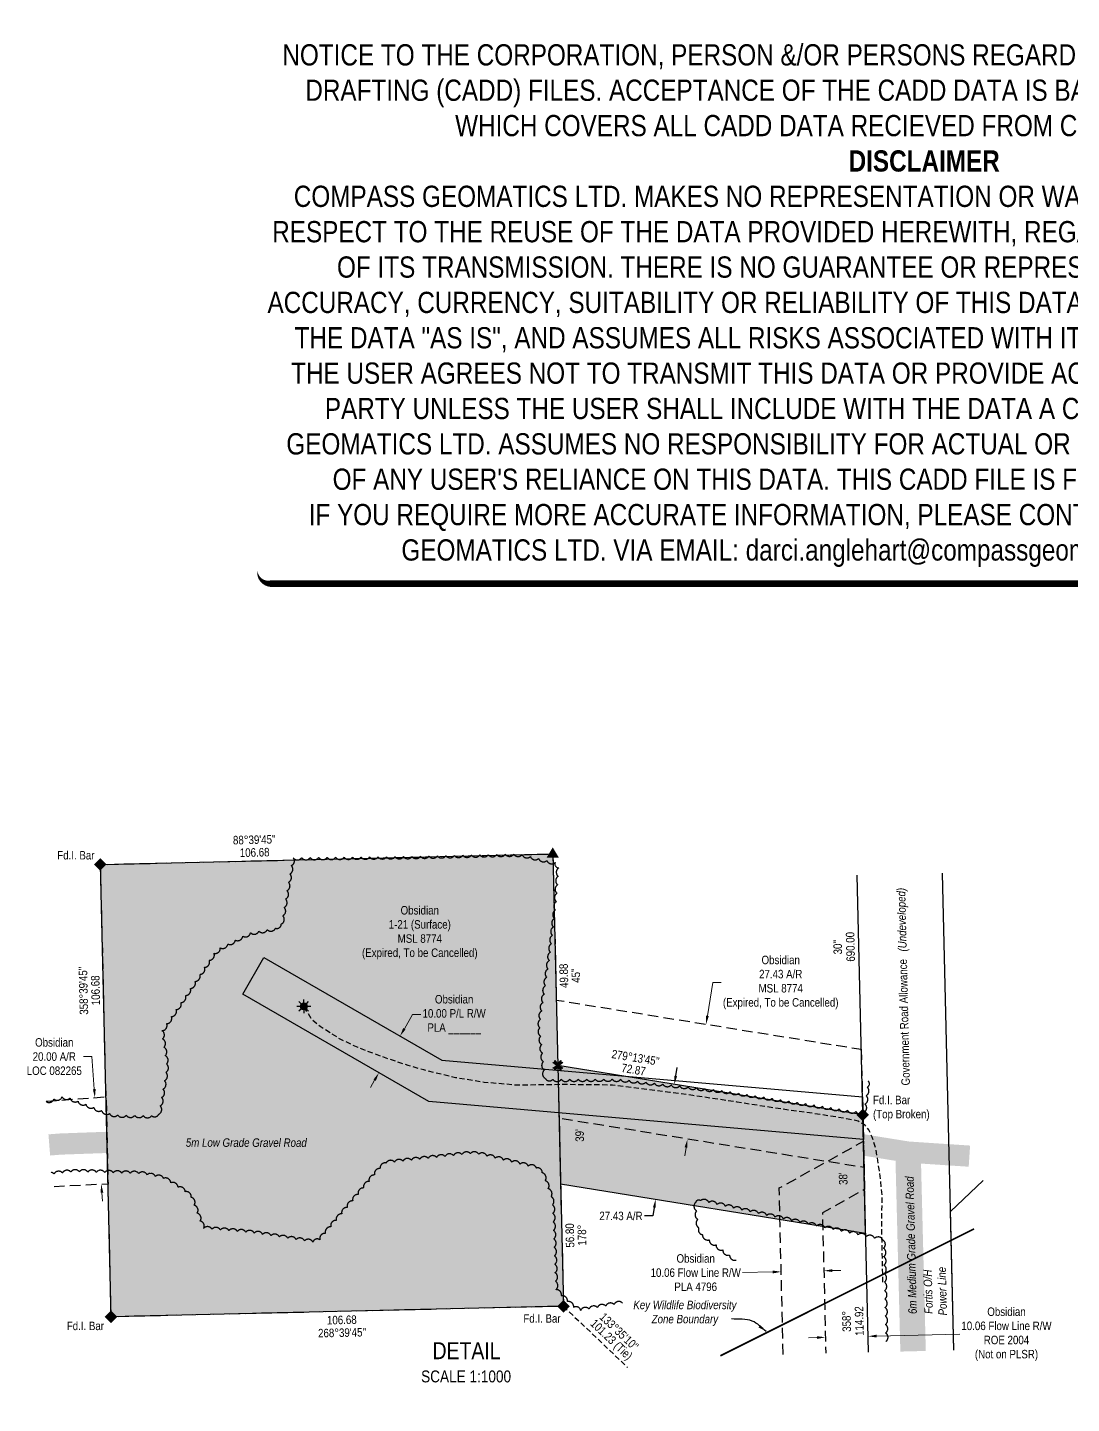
# Model space of a CAD drawing. Extents: x 615179 to 617529, y 5890130 to 5891879.
# Drawn here: x 615179 to 616409, y 5890258 to 5891879 of the extents above; entities that cross this region are included whole.
import ezdxf
from ezdxf.enums import TextEntityAlignment as Align

# ---------------------------------------------------------------- set-up
doc = ezdxf.new("R2010")
doc.units = 0
doc.header["$LTSCALE"] = 5
doc.header["$PDMODE"] = 34
doc.header["$PDSIZE"] = 0.03
for name, pattern in [('0', [1, 1, 0]), ('DASHDOT2', [12.7, 6.35, -3.175, 0, -3.175]), ('foc-ACCESSROAD', [3.75, 2.5, -1.25]), ('foc-FLOWLINE', [3.75, 2.5, -1.25]), ('foc-TIELINE', [1.875, 1.25, -0.625]), ('UG_PIPE', [1.875, 1.25, -0.625])]:
    doc.linetypes.add(name, pattern=pattern)
doc.layers.get('Defpoints').update_dxf_attribs({"color": 9})
for name, color, linetype in [('AS-PIPE-UG', 44, 'UG_PIPE'), ('AS-POWER', 104, 'foc-POWER'), ('AS-POWER-T', 104, 'Continuous'), ('AS-ROADS', 254, 'Continuous'), ('AS-WILDLIFE', 131, 'DASHDOT2'), ('C-AR', 13, 'foc-ACCESSROAD'), ('C-FLOWLINE', 13, 'foc-FLOWLINE'), ('C-RW', 13, 'Continuous'), ('C-WS', 13, 'foc-ACCESSROAD'), ('C-WS-S', 8, 'Continuous'), ('CG-NOTES', 7, 'Continuous'), ('L-BD', 7, 'Continuous'), ('L-MON', 1, 'Continuous'), ('L-ROAD-T', 7, 'Continuous'), ('L-SEC', 7, 'Continuous'), ('L-TIE', 7, 'foc-TIELINE'), ('P-PROPOSED', 10, 'Continuous'), ('P-PROPOSED-H', 21, 'Continuous'), ('P-TXT', 4, 'Continuous'), ('T-BUSH', 110, '0')]:
    doc.layers.add(name, color=color, linetype=linetype)
for name, color, linetype, lineweight in [('C-AR-T', 13, 'Continuous', 9), ('C-FLOWLINE-T', 13, 'Continuous', 9), ('C-RW-T', 13, 'Continuous', 9), ('C-WS-T', 13, 'Continuous', 9), ('T-TEXT', 48, 'Continuous', 18)]:
    doc.layers.add(name, color=color, linetype=linetype, lineweight=lineweight)
doc.layers.add('DISCLAIMER', color=7, linetype='Continuous', plot=False)
doc.styles.add('240', font='ARIALN.TTF', dxfattribs={"height": 30})
doc.styles.add('80', font='ARIALN.TTF', dxfattribs={"height": 10})
doc.styles.add('80CG', font='ARIALN.TTF', dxfattribs={"height": 10})
doc.styles.add('80L', font='ARIALN.TTF', dxfattribs={"height": 10})
doc.styles.add('80LS', font='ARIALNI.TTF', dxfattribs={"height": 10})
doc.styles.add('foc-LtypeFont', font='ARIALN.TTF', dxfattribs={"height": 7.35})
doc.linetypes.add('foc-POWER', pattern='A,6,-1,["P",foc-LtypeFont,S=0.2,R=0,X=-0.625,Y=-0.75],-1.24,4', length=12.24)
doc.dimstyles.new('Compass 5 000', dxfattribs={"dimscale": 5, "dimtxt": 9, "dimasz": 2, "dimexe": 0.2, "dimexo": 0.0625, "dimgap": 0.5, "dimtad": 0, "dimtih": 1, "dimtoh": 1, "dimzin": 0, "dimdsep": 46, "dimtxsty": '80CG', "dimcen": 0.1, "dimse1": 1, "dimse2": 1, "dimclrd": 256, "dimclrt": 256, "dimaunit": 1, "dimadec": 4, "dimazin": 0, "dimtfac": 0.06, "dimtofl": 0, "dimtmove": 0, "dimatfit": 1, "dimfxl": 0.2, "dimtolj": 1, "dimtzin": 0, "dimlwd": -1, "dimarcsym": 0})

# ---------------------------------------------------------------- blocks, each defined once
blk = doc.blocks.new('GAS')
h = blk.add_hatch(color=255)
h.dxf.hatch_style = 1
edge = h.paths.add_edge_path()
edge.add_arc((0, 0), 0.9, 0, 360)
for p, q in [((-0.81, 0), (-1.62, 0)), ((-0.57, 0.57), (-1.14, 1.14)), ((0, 0.81), (0, 1.62)), ((0.57, 0.57), (1.14, 1.14)), ((1.62, 0), (0.81, 0)), ((-0.57, -0.57), (-1.14, -1.14)), ((0, -0.81), (0, -1.62)), ((1.14, -1.14), (0.57, -0.57))]:
    blk.add_line(p, q)
blk.add_circle((0, 0), 0.8)
blk = doc.blocks.new('*D54')
at = {"layer": 'C-WS-T', "transparency": 16777216}
for p, q in [((615980.3, 5890714.6), (615986.6, 5890754)), ((615986.6, 5890754), (615996.6, 5890754)), ((615955.1, 5890559.6), (615953.5, 5890549.7))]:
    blk.add_line(p, q, dxfattribs=at)
for points in [[(615978.6, 5890714.9), (615981.9, 5890714.4), (615978.7, 5890704.8)], [(615953.4, 5890559.8), (615956.7, 5890559.3), (615956.7, 5890569.4)]]:
    blk.add_solid(points, dxfattribs=at)
at = {"layer": 'Defpoints', "color": 0, "transparency": 16777216}
for p in [(615996.9, 5890701.8), (615956.7, 5890569.4), (615974.9, 5890566.5)]:
    blk.add_point(p, dxfattribs=at)
at = {"layer": 'C-WS-T', "transparency": 16777216, "insert": (616066.6, 5890754), "char_height": 10, "attachment_point": 5, "style": '80CG'}
blk.add_mtext('\\A1;Obsidian\\P27.43 A/R\\PMSL 8774\\P(Expired, To be Cancelled)', dxfattribs=at)
blk = doc.blocks.new('*D55')
at = {"layer": 'C-FLOWLINE-T', "transparency": 16777216}
for p, q in [((616057.2, 5890412.8), (616021.4, 5890412)), ((616127.4, 5890414.5), (616137.4, 5890414.7))]:
    blk.add_line(p, q, dxfattribs=at)
for points in [[(616057.1, 5890414.5), (616057.2, 5890411.1), (616067.2, 5890413)], [(616127.4, 5890416.1), (616127.5, 5890412.8), (616117.4, 5890414.2)]]:
    blk.add_solid(points, dxfattribs=at)
at = {"layer": 'Defpoints', "color": 0, "transparency": 16777216}
for p in [(616067.2, 5890413), (616067.4, 5890402.3), (616117.7, 5890403.4)]:
    blk.add_point(p, dxfattribs=at)
at = {"layer": 'C-FLOWLINE-T', "transparency": 16777216, "insert": (615966.4, 5890412), "char_height": 10, "attachment_point": 5, "style": '80CG'}
blk.add_mtext('\\A1;Obsidian\\P10.06 Flow Line R/W\\PPLA 4796', dxfattribs=at)
blk = doc.blocks.new('*D56')
at = {"layer": 'C-AR-T', "transparency": 16777216}
for p, q in [((615254.7, 5890666.6), (615244.7, 5890666.6)), ((615257.6, 5890628.3), (615254.7, 5890666.6)), ((615266.5, 5890506.3), (615267.3, 5890496.4))]:
    blk.add_line(p, q, dxfattribs=at)
for points in [[(615259.2, 5890628.4), (615255.9, 5890628.1), (615258.3, 5890618.3)], [(615268.2, 5890506.4), (615264.9, 5890506.2), (615265.8, 5890516.3)]]:
    blk.add_solid(points, dxfattribs=at)
at = {"layer": 'Defpoints', "color": 0, "transparency": 16777216}
for p in [(615247.6, 5890617.5), (615258.3, 5890618.3), (615255.1, 5890515.5)]:
    blk.add_point(p, dxfattribs=at)
at = {"layer": 'C-AR-T', "transparency": 16777216, "insert": (615210.4, 5890666.6), "char_height": 10, "attachment_point": 5, "style": '80CG'}
blk.add_mtext('\\A1;Obsidian\\P20.00 A/R\\PLOC 082265', dxfattribs=at)
blk = doc.blocks.new('SMONA')
blk.add_hatch(color=255).paths.add_polyline_path([(0, -1.49), (1.49, 0), (0, 1.49), (-1.49, 0)])
blk = doc.blocks.new('SMONAA')
blk.add_blockref('SMONA', (0, 0))
blk = doc.blocks.new('SMONB')
at = {"color": 1}
blk.add_solid([(0, 1.2), (1.2, 0), (-1.2, 0), (0, -1.2)], dxfattribs=at)
blk = doc.blocks.new('SMONBB')
blk.add_blockref('SMONB', (0, 0))
blk = doc.blocks.new('SMONCC')
for name in ['SMONAA', 'SMONBB']:
    blk.add_blockref(name, (0, 0))
blk = doc.blocks.new('FDIBAR')
blk.add_blockref('SMONCC', (0, 0))
blk = doc.blocks.new('TRIA')
blk.add_hatch(color=255).paths.add_polyline_path([(-0.04, 1.52), (-1.47, -0.87), (1.39, -0.87)])
blk = doc.blocks.new('TRIAA')
blk.add_blockref('TRIA', (0, 0))
blk = doc.blocks.new('TRIB')
at = {"color": 1}
blk.add_lwpolyline([(-1.12, -0.67), (-0.04, 1.13), (1.04, -0.67)], close=True, dxfattribs=at)
blk = doc.blocks.new('TRIBB')
blk.add_blockref('TRIB', (0, 0))
blk = doc.blocks.new('TRICC')
for name in ['TRIAA', 'TRIBB']:
    blk.add_blockref(name, (0, 0))
blk = doc.blocks.new('plspike')
blk.add_blockref('TRICC', (0, 0))
blk = doc.blocks.new('TEMP')
h = blk.add_hatch(color=255)
h.dxf.hatch_style = 1
h.paths.add_polyline_path([(0, 0.25), (-0.67, 1.15), (-0.67, 0.67), (-1.15, 0.67), (-0.25, 0), (-1.15, -0.67), (-0.67, -0.67), (-0.67, -1.15), (0, -0.25), (0.67, -1.15), (0.67, -0.67), (1.15, -0.67), (0.25, 0), (1.15, 0.67), (0.67, 0.67), (0.67, 1.15)])
h.paths.add_polyline_path([(0.57, 0.85), (0.57, 0.57), (0.85, 0.57), (0.08, 0), (0.85, -0.57), (0.57, -0.57), (0.57, -0.85), (0, -0.08), (-0.57, -0.85), (-0.57, -0.57), (-0.85, -0.57), (-0.08, 0), (-0.85, 0.57), (-0.57, 0.57), (-0.57, 0.85), (0, 0.08)], flags=16)
h = blk.add_hatch(color=1)
h.dxf.hatch_style = 1
h.paths.add_polyline_path([(0, 0.08), (-0.57, 0.85), (-0.57, 0.57), (-0.85, 0.57), (-0.08, 0), (-0.85, -0.57), (-0.57, -0.57), (-0.57, -0.85), (0, -0.08), (0.57, -0.85), (0.57, -0.57), (0.85, -0.57), (0.08, 0), (0.85, 0.57), (0.57, 0.57), (0.57, 0.85)])
at = {"color": 1}
for p, q in [((-0.08, 0), (0.08, 0)), ((0, 0.08), (0, -0.08))]:
    blk.add_line(p, q, dxfattribs=at)
at = {"color": 255, "flags": 128}
blk.add_lwpolyline([(-0.25, 0), (-1.15, 0.67), (-0.67, 0.67), (-0.67, 1.15), (0, 0.25), (0.67, 1.15), (0.67, 0.67), (1.15, 0.67), (0.25, 0), (1.15, -0.67), (0.67, -0.67), (0.67, -1.15), (0, -0.25), (-0.67, -1.15), (-0.67, -0.67), (-1.15, -0.67)], close=True, dxfattribs=at)
at = {"color": 1, "flags": 128}
blk.add_lwpolyline([(-0.08, 0), (-0.85, 0.57), (-0.57, 0.57), (-0.57, 0.85), (0, 0.08), (0.57, 0.85), (0.57, 0.57), (0.85, 0.57), (0.08, 0), (0.85, -0.57), (0.57, -0.57), (0.57, -0.85), (0, -0.08), (-0.57, -0.85), (-0.57, -0.57), (-0.85, -0.57)], close=True, dxfattribs=at)
blk = doc.blocks.new('*D60')
at = {"layer": 'Defpoints', "color": 0, "transparency": 16777216}
for p in [(616093.5, 5890609.2), (615919.2, 5890498.6), (616071.5, 5890473.8)]:
    blk.add_point(p, dxfattribs=at)
at = {"layer": 'P-TXT', "transparency": 16777216}
for p, q in [((615942.8, 5890643.8), (615944.4, 5890653.6)), ((615916, 5890478.8), (615906, 5890478.8)), ((615917.6, 5890488.7), (615916, 5890478.8))]:
    blk.add_line(p, q, dxfattribs=at)
for points in [[(615941.2, 5890644), (615944.5, 5890643.5), (615941.2, 5890633.9)], [(615916, 5890489), (615919.3, 5890488.4), (615919.2, 5890498.6)]]:
    blk.add_solid(points, dxfattribs=at)
at = {"layer": 'P-TXT', "transparency": 16777216, "insert": (615878.3, 5890478.8), "char_height": 10, "attachment_point": 5, "style": '80CG'}
blk.add_mtext('\\A1;27.43 A/R', dxfattribs=at)
blk = doc.blocks.new('*D61')
at = {"layer": 'C-RW-T', "transparency": 16777216}
for p, q in [((615623, 5890699.5), (615632.6, 5890716.1)), ((615632.6, 5890716.1), (615642.6, 5890716.1)), ((615588, 5890638.9), (615583, 5890630.2))]:
    blk.add_line(p, q, dxfattribs=at)
for points in [[(615621.6, 5890700.3), (615624.4, 5890698.6), (615618, 5890690.8)], [(615586.6, 5890639.7), (615589.4, 5890638), (615593, 5890647.5)]]:
    blk.add_solid(points, dxfattribs=at)
at = {"layer": 'Defpoints', "color": 0, "transparency": 16777216}
for p in [(615616.8, 5890691.5), (615618, 5890690.8), (615591.8, 5890648.2)]:
    blk.add_point(p, dxfattribs=at)
at = {"layer": 'C-RW-T', "transparency": 16777216, "insert": (615681.7, 5890716.1), "char_height": 10, "attachment_point": 5, "style": '80CG'}
blk.add_mtext('\\A1;Obsidian\\P10.00 P/L R/W\\PPLA ______', dxfattribs=at)
blk = doc.blocks.new('*D66')
at = {"layer": 'C-FLOWLINE-T', "transparency": 16777216}
for p, q in [((616109.3, 5890335.6), (616099.3, 5890335.3)), ((616179.6, 5890337.2), (616277.7, 5890339.5))]:
    blk.add_line(p, q, dxfattribs=at)
for points in [[(616109.2, 5890337.2), (616109.3, 5890333.9), (616119.3, 5890335.8)], [(616179.5, 5890338.9), (616179.6, 5890335.6), (616169.6, 5890337)]]:
    blk.add_solid(points, dxfattribs=at)
at = {"layer": 'Defpoints', "color": 0, "transparency": 16777216}
for p in [(616119.3, 5890335.3), (616169.6, 5890337), (616169.6, 5890336.5)]:
    blk.add_point(p, dxfattribs=at)
at = {"layer": 'C-FLOWLINE-T', "transparency": 16777216, "insert": (616332.7, 5890339.5), "char_height": 10, "attachment_point": 5, "style": '80CG'}
blk.add_mtext('\\A1;Obsidian\\P10.06 Flow Line R/W\\PROE 2004\\P(Not on PLSR)', dxfattribs=at)
blk = doc.blocks.new('Disclaimer_Legal')
at = {"layer": 'DISCLAIMER', "color": 254, "flags": 128}
blk.add_lwpolyline([(-3612.9, -1104.6, 37.5, 37.5, 0), (4096.1, -1104.6, 37.5, 37.5, 0.414214), (4171.1, -1029.6, 37.5, 37.5, 0), (4171.1, 2078.7, 37.5, 0, 0.414214), (4096.1, 2153.7, 0, 0, 0), (-3612.9, 2153.7, 0, 0, 0.414214), (-3687.9, 2078.7, 0, 0, 0), (-3687.9, -1029.6, 0, 37.5, 0.414214)], format="xyseb", close=True, dxfattribs=at)
at = {"layer": 'DISCLAIMER', "color": 254, "insert": (241.6, 533.9), "char_height": 125, "width": 7717.568, "attachment_point": 5, "style": '80'}
blk.add_mtext('NOTICE TO THE CORPORATION, PERSON &/OR PERSONS REGARDING THIS COMPUTER AIDED DESIGN AND DRAFTING (CADD) FILES. ACCEPTANCE OF THE CADD DATA IS BASED ON THE FOLLOWING DISCLAIMER WHICH COVERS ALL CADD DATA RECIEVED FROM COMPASS GEOMATICS LTD.\\P{\\fArial Narrow|b1|i0|c0|p34;DISCLAIMER}\\PCOMPASS GEOMATICS LTD. MAKES NO REPRESENTATION OR WARRANTIES, EXPRESS OR IMPLIED, WITH RESPECT TO THE REUSE OF THE DATA PROVIDED HEREWITH, REGARDLESS OF ITS FORMAT OR THE MEANS OF ITS TRANSMISSION. THERE IS NO GUARANTEE OR REPRESENTATION TO THE USER AS TO THE ACCURACY, CURRENCY, SUITABILITY OR RELIABILITY OF THIS DATA FOR ANY PURPOSE. THE USER ACCEPTS THE DATA "AS IS", AND ASSUMES ALL RISKS ASSOCIATED WITH ITS USE. BY ACCEPTANCE OF THIS DATA, THE USER AGREES NOT TO TRANSMIT THIS DATA OR PROVIDE ACCESS OR ANY PART OF IT TO ANOTHER PARTY UNLESS THE USER SHALL INCLUDE WITH THE DATA A COPY OF THIS DISCLAIMER. COMPASS GEOMATICS LTD. ASSUMES NO RESPONSIBILITY FOR ACTUAL OR CONSEQUENTIAL DAMAGE AS A RESULT OF ANY USER\'S RELIANCE ON THIS DATA. THIS CADD FILE IS FOR ILLUSTRATION PURPOSES ONLY.\\PIF YOU REQUIRE MORE ACCURATE INFORMATION, PLEASE CONTACT DARCI ANGLEHART AT COMPASS GEOMATICS LTD. VIA EMAIL: darci.anglehart@compassgeomatics.ca OR CELL: 506-961-7292', dxfattribs=at)

msp = doc.modelspace()

# ---------------------------------------------------------------- hatches: boundary and pattern name
at = {"layer": 'P-PROPOSED-H'}
h = msp.add_hatch(color=256, dxfattribs=at)
h.dxf.hatch_style = 1
h.paths.add_polyline_path([(615265.027, 5890892.999), (615798.089, 5890905.449), (615810.539, 5890372.388), (615277.477, 5890359.938)])
h = msp.add_hatch(color=256, dxfattribs=at)
h.dxf.hatch_style = 1
h.paths.add_polyline_path([(615803.91, 5890656.216), (615807.166, 5890516.788), (616166.708, 5890458.37), (616163.401, 5890597.806)])

# ---------------------------------------------------------------- linework, layer by layer
at = {"layer": 'AS-PIPE-UG', "flags": 128}
msp.add_lwpolyline([(616186.946, 5890400.713), (616185.706, 5890466.943), (616186.171, 5890503.763), (616182.976, 5890532.048), (616178.761, 5890558.618), (616174.276, 5890571.763), (616170.351, 5890580.503), (616165.591, 5890586.253), (616158.001, 5890590.408), (616144.281, 5890593.458), (616104.256, 5890599.703), (616063.711, 5890605.348), (616015.246, 5890612.973), (615962.831, 5890620.813), (615935.906, 5890624.303), (615868.356, 5890633.088), (615807.971, 5890633.658), (615756.436, 5890632.853), (615716.911, 5890636.203), (615683.151, 5890641.768), (615667.681, 5890645.443), (615645.881, 5890650.908), (615627.471, 5890656.043), (615595.876, 5890666.803), (615568.421, 5890677.193), (615547.976, 5890686.798), (615523.606, 5890702.278), (615514.596, 5890709.483), (615505.526, 5890723.823)], dxfattribs=at)
at = {"layer": 'AS-POWER', "flags": 128}
msp.add_lwpolyline([(616270.57, 5890320.508), (616266.693, 5890483.959), (616305.099, 5890520.509)], dxfattribs=at)
at = {"layer": 'AS-ROADS', "flags": 128}
for points, const_width in [([(615204.533, 5890562.508), (615217.876, 5890563.563), (615277.736, 5890565.713), (615340.041, 5890565.533), (615421.341, 5890564.413), (615495.616, 5890564.938), (615520.626, 5890566.363), (615556.641, 5890569.698), (615594.511, 5890575.758), (615634.136, 5890582.073), (615675.441, 5890590.088), (615718.756, 5890597.528), (615768.591, 5890603.488), (615804.941, 5890604.388), (615835.056, 5890604.188), (615886.701, 5890601.973), (615935.536, 5890597.598), (615982.551, 5890593.178), (616022.556, 5890587.843), (616077.351, 5890579.463), (616110.731, 5890573.483), (616155.931, 5890563.878), (616216.651, 5890554.083), (616288.996, 5890549.303)], 24.991), ([(616216.627, 5890555.028), (616222.605, 5890319.372)], 29.989)]:
    msp.add_lwpolyline(points, dxfattribs=dict(at, const_width=const_width))
at = {"layer": 'AS-WILDLIFE', "const_width": 2, "flags": 128}
msp.add_lwpolyline([(616294.462, 5890463.6), (615995.458, 5890313.99)], dxfattribs=at)
at = {"layer": 'C-AR', "flags": 128}
msp.add_lwpolyline([(615200.736, 5890614.047), (615271.421, 5890619.254), (615273.822, 5890516.442), (615208.167, 5890513.178)], dxfattribs=at)
at = {"layer": 'C-FLOWLINE', "flags": 128}
msp.add_lwpolyline([(616069.459, 5890315.743), (616064.814, 5890511.796), (616164.137, 5890566.784), (616165.482, 5890510.055), (616115.802, 5890482.551), (616119.726, 5890316.934)], dxfattribs=at)
at = {"layer": 'C-RW', "flags": 128}
msp.add_lwpolyline([(615457.451, 5890783.508), (615667.271, 5890662.368), (616162.897, 5890619.042), (616164.09, 5890568.765), (615651.878, 5890613.542), (615432.46, 5890740.223)], close=True, dxfattribs=at)
at = {"layer": 'C-WS', "flags": 128}
msp.add_lwpolyline([(616161.564, 5890675.26), (616164.871, 5890535.843), (615805.366, 5890593.848), (615810.539, 5890372.388), (615277.477, 5890359.938), (615265.027, 5890892.999), (615798.089, 5890905.449), (615802.11, 5890733.257), (616161.564, 5890675.26)], close=True, dxfattribs=at)
at = {"layer": 'L-SEC'}
for p, q in [((616170.035, 5890318.126), (616156.697, 5890880.455)), ((616270.57, 5890320.508), (616257.232, 5890882.84))]:
    msp.add_line(p, q, dxfattribs=at)
at = {"layer": 'L-TIE'}
msp.add_line((615810.541, 5890372.278), (615886.164, 5890300.32), dxfattribs=at)
at = {"layer": 'P-PROPOSED'}
for points in [[(615265.027, 5890892.999), (615798.089, 5890905.449), (615810.539, 5890372.388), (615277.477, 5890359.938)], [(615803.91, 5890656.216), (615807.166, 5890516.788), (616166.708, 5890458.37), (616163.401, 5890597.806)]]:
    msp.add_lwpolyline(points, close=True, dxfattribs=at)
at = {"layer": 'T-BUSH', "flags": 128}
for points in [[(615200.766, 5890613.641, 0.49169751), (615209.973, 5890616.578, 0.52056705), (615219.626, 5890619.176, 0.52056705), (615229.053, 5890617.767, 0.52056705), (615238.353, 5890614.101, 0.52056705), (615247.653, 5890610.435, 0.52056705), (615256.953, 5890606.77, 0.52056705), (615266.253, 5890603.104, 0.52056705), (615275.553, 5890599.438, 0.52056705), (615285.253, 5890597.768, 0.52056705), (615295.247, 5890597.563, 0.52056705), (615305.241, 5890597.358, 0.52056705), (615315.236, 5890597.153, 0.52056705), (615325.23, 5890596.949, 0.52056705), (615333.57, 5890598.746, 0.52056705), (615335.253, 5890608.599, 0.52056705), (615336.937, 5890618.453, 0.52056705), (615338.62, 5890628.307, 0.52056705), (615340.303, 5890638.16, 0.52056705), (615341.987, 5890648.014, 0.52056705), (615342.779, 5890657.872, 0.52056705), (615341.193, 5890667.742, 0.52056705), (615339.607, 5890677.611, 0.52056705), (615338.02, 5890687.481, 0.52056705), (615337.353, 5890697.149, 0.52056705), (615342.927, 5890705.447, 0.52056705), (615348.502, 5890713.745, 0.52056705), (615354.077, 5890722.042, 0.52056705), (615359.651, 5890730.34, 0.52056705), (615365.226, 5890738.638, 0.52056705), (615370.8, 5890746.935, 0.52056705), (615376.375, 5890755.233, 0.52056705), (615381.949, 5890763.531, 0.52056705), (615387.524, 5890771.828, 0.52056705), (615393.098, 5890780.126, 0.52056705), (615398.673, 5890788.424, 0.52056705), (615406.066, 5890794.685, 0.52056705), (615414.939, 5890799.29, 0.52056705), (615423.812, 5890803.894, 0.52056705), (615432.685, 5890808.498, 0.52056705), (615441.735, 5890812.581, 0.52056705), (615451.572, 5890814.358, 0.52056705), (615461.41, 5890816.134, 0.52056705), (615471.247, 5890817.911, 0.52056705), (615477.983, 5890822.761, 0.52056705), (615479.673, 5890832.613, 0.52056705), (615481.362, 5890842.466, 0.52056705), (615483.052, 5890852.318, 0.52056705), (615484.741, 5890862.171, 0.52056705), (615486.431, 5890872.024, 0.52056705), (615488.12, 5890881.876, 0.52056705), (615489.81, 5890891.729, 0.52056705), (615492.057, 5890900.926, 0.52056705), (615502.053, 5890901.033, 0.52056705), (615512.049, 5890901.14, 0.52056705), (615522.045, 5890901.247, 0.52056705), (615532.041, 5890901.354, 0.52056705), (615542.037, 5890901.461, 0.52056705), (615552.032, 5890901.568, 0.52056705), (615562.028, 5890901.675, 0.52056705), (615572.024, 5890901.781, 0.52056705), (615582.02, 5890901.888, 0.52056705), (615592.016, 5890901.995, 0.52056705), (615602.011, 5890902.102, 0.52056705), (615612.007, 5890902.209, 0.52056705), (615622.003, 5890902.316, 0.52056705), (615631.998, 5890902.477, 0.52056705), (615641.992, 5890902.709, 0.52056705), (615651.985, 5890902.942, 0.52056705), (615661.979, 5890903.174, 0.52056705), (615671.973, 5890903.407, 0.52056705), (615681.966, 5890903.639, 0.52056705), (615691.96, 5890903.872, 0.52056705), (615701.954, 5890904.105, 0.52056705), (615711.947, 5890904.337, 0.52056705), (615721.941, 5890904.57, 0.52056705), (615731.935, 5890904.802, 0.52056705), (615741.928, 5890905.035, 0.52056705), (615751.922, 5890905.268, 0.52056705), (615761.822, 5890904.621, 0.52056705), (615771.544, 5890902.295, 0.52056705), (615781.266, 5890899.969, 0.52056705), (615790.988, 5890897.642, 0.52056705), (615800.71, 5890895.316, 0.52056705), (615805.041, 5890889.036, 0.52056705), (615804.337, 5890879.065, 0.52056705), (615803.632, 5890869.093, 0.52056705), (615802.928, 5890859.122, 0.52056705), (615802.224, 5890849.15, 0.52056705), (615801.153, 5890839.214, 0.52056705), (615799.959, 5890829.289, 0.52056705), (615798.766, 5890819.364, 0.52056705), (615797.572, 5890809.439, 0.52056705), (615796.378, 5890799.514, 0.52056705), (615795.184, 5890789.589, 0.52056705), (615793.86, 5890779.682, 0.52056705), (615792.377, 5890769.797, 0.52056705), (615790.893, 5890759.911, 0.52056705), (615789.41, 5890750.025, 0.52056705), (615787.927, 5890740.139, 0.52056705), (615786.443, 5890730.254, 0.52056705), (615784.96, 5890720.368, 0.52056705), (615783.477, 5890710.482, 0.52056705), (615782.721, 5890700.581, 0.52056705), (615783.774, 5890690.64, 0.52056705), (615784.827, 5890680.699, 0.52056705), (615785.88, 5890670.759, 0.52056705), (615786.934, 5890660.818, 0.52056705), (615787.987, 5890650.877, 0.52056705), (615789.04, 5890640.936, 0.52056705), (615797.992, 5890639.817, 0.52056705), (615807.988, 5890639.865, 0.52056705), (615817.984, 5890639.913, 0.52056705), (615827.98, 5890639.96, 0.52056705), (615837.977, 5890640.008, 0.52056705), (615847.973, 5890640.055, 0.52056705), (615857.969, 5890640.103, 0.52056705), (615867.965, 5890640.151, 0.52056705), (615877.942, 5890639.833, 0.52056705), (615887.878, 5890638.73, 0.52056705), (615897.813, 5890637.626, 0.52056705), (615907.748, 5890636.522, 0.52056705), (615917.683, 5890635.419, 0.52056705), (615927.619, 5890634.315, 0.52056705), (615937.554, 5890633.211, 0.52056705), (615947.489, 5890632.107, 0.52056705), (615957.424, 5890631.004, 0.52056705), (615967.36, 5890629.9, 0.52056705), (615977.295, 5890628.796, 0.52056705), (615987.23, 5890627.692, 0.52056705), (615997.165, 5890626.589, 0.52056705), (616007.06, 5890625.18, 0.52056705), (616016.934, 5890623.622, 0.52056705), (616026.808, 5890622.065, 0.52056705), (616036.683, 5890620.507, 0.52056705), (616046.557, 5890618.95, 0.52056705), (616056.431, 5890617.392, 0.52056705), (616066.305, 5890615.835, 0.52056705), (616076.18, 5890614.277, 0.52056705), (616086.054, 5890612.719, 0.52056705), (616095.928, 5890611.162, 0.52056705), (616105.803, 5890609.604, 0.52056705), (616115.677, 5890608.047, 0.52056705), (616125.551, 5890606.489, 0.52056705), (616135.425, 5890604.931, 0.52056705), (616145.3, 5890603.374, 0.52056705), (616155.174, 5890601.816, 0.52056705), (616164.637, 5890600.811, 0.52056705), (616165.967, 5890610.719, 0.52056705), (616167.298, 5890620.626, 0.52056705), (616168.629, 5890630.533, 0.52056705), (616169.644, 5890638.088)], [(615880.052, 5890376.235, 0.52056705), (615870.208, 5890374.499, 0.52056705), (615860.363, 5890372.763, 0.52056705), (615850.519, 5890371.027, 0.52056705), (615840.674, 5890369.291, 0.52056705), (615830.83, 5890367.555, 0.52056705), (615822.54, 5890371.016, 0.52056705), (615815.266, 5890377.873, 0.52056705), (615807.992, 5890384.73, 0.52056705), (615801.531, 5890391.957, 0.52056705), (615801.132, 5890401.946, 0.52056705), (615800.732, 5890411.934, 0.52056705), (615800.332, 5890421.922, 0.52056705), (615799.933, 5890431.911, 0.52056705), (615799.533, 5890441.899, 0.52056705), (615799.133, 5890451.888, 0.52056705), (615798.734, 5890461.876, 0.52056705), (615798.334, 5890471.864, 0.52056705), (615797.935, 5890481.853, 0.52056705), (615797.535, 5890491.841, 0.52056705), (615795.987, 5890501.599, 0.52056705), (615792.501, 5890510.968, 0.52056705), (615789.014, 5890520.336, 0.52056705), (615785.527, 5890529.705, 0.52056705), (615778.7, 5890535.301, 0.52056705), (615768.978, 5890537.629, 0.52056705), (615759.257, 5890539.956, 0.52056705), (615749.535, 5890542.284, 0.52056705), (615739.814, 5890544.611, 0.52056705), (615730.092, 5890546.939, 0.52056705), (615720.37, 5890549.266, 0.52056705), (615710.649, 5890551.594, 0.52056705), (615700.823, 5890552.254, 0.52056705), (615690.888, 5890551.151, 0.52056705), (615680.953, 5890550.047, 0.52056705), (615671.017, 5890548.944, 0.52056705), (615661.082, 5890547.841, 0.52056705), (615651.147, 5890546.737, 0.52056705), (615641.211, 5890545.634, 0.52056705), (615631.276, 5890544.531, 0.52056705), (615621.341, 5890543.427, 0.52056705), (615611.405, 5890542.324, 0.52056705), (615601.47, 5890541.221, 0.52056705), (615594.406, 5890534.739, 0.52056705), (615587.961, 5890527.098, 0.52056705), (615581.517, 5890519.456, 0.52056705), (615575.072, 5890511.815, 0.52056705), (615568.627, 5890504.173, 0.52056705), (615562.183, 5890496.531, 0.52056705), (615555.738, 5890488.89, 0.52056705), (615549.294, 5890481.248, 0.52056705), (615542.849, 5890473.607, 0.52056705), (615536.404, 5890465.965, 0.52056705), (615529.96, 5890458.323, 0.52056705), (615523.515, 5890450.682, 0.52056705), (615515.22, 5890447.981, 0.52056705), (615505.342, 5890449.511, 0.52056705), (615495.463, 5890451.04, 0.52056705), (615485.584, 5890452.57, 0.52056705), (615475.706, 5890454.099, 0.52056705), (615465.827, 5890455.629, 0.52056705), (615455.948, 5890457.159, 0.52056705), (615446.07, 5890458.688, 0.52056705), (615436.139, 5890459.788, 0.52056705), (615426.179, 5890460.641, 0.52056705), (615416.22, 5890461.495, 0.52056705), (615406.26, 5890462.349, 0.52056705), (615396.3, 5890463.203, 0.52056705), (615386.34, 5890464.057, 0.52056705), (615382.345, 5890472.807, 0.52056705), (615378.801, 5890482.154, 0.52056705), (615375.256, 5890491.501, 0.52056705), (615371.712, 5890500.848, 0.52056705), (615364.785, 5890507.397, 0.52056705), (615356.269, 5890512.633, 0.52056705), (615347.753, 5890517.868, 0.52056705), (615339.238, 5890523.104, 0.52056705), (615329.559, 5890525.394, 0.52056705), (615319.764, 5890527.389, 0.52056705), (615309.898, 5890528.775, 0.52056705), (615299.906, 5890529.074, 0.52056705), (615289.914, 5890529.372, 0.52056705), (615279.922, 5890529.67, 0.52056705), (615269.93, 5890529.968, 0.52056705), (615259.938, 5890530.266, 0.52056705), (615249.946, 5890530.564, 0.52056705), (615239.954, 5890530.862, 0.52056705), (615229.984, 5890530.649, 0.52056705), (615220.053, 5890529.509, 0.52056705), (615210.122, 5890528.369, 0.15681674), (615206.907, 5890530.272, 0.15681674)], [(616190.623, 5890330.882, 0.52056705), (616190.368, 5890340.875, 0.52056705), (616190.112, 5890350.868, 0.52056705), (616189.856, 5890360.861, 0.52056705), (616189.601, 5890370.854, 0.52056705), (616189.345, 5890380.847, 0.52056705), (616189.089, 5890390.84, 0.52056705), (616188.834, 5890400.833, 0.52056705), (616188.578, 5890410.827, 0.52056705), (616188.322, 5890420.82, 0.52056705), (616188.067, 5890430.813, 0.52056705), (616187.811, 5890440.806, 0.52056705), (616187.058, 5890450.386, 0.52056705), (616177.28, 5890452.464, 0.52056705), (616167.502, 5890454.543, 0.52056705), (616157.725, 5890456.622, 0.52056705), (616147.947, 5890458.701, 0.52056705), (616138.169, 5890460.78, 0.52056705), (616128.391, 5890462.859, 0.52056705), (616118.613, 5890464.938, 0.52056705), (616108.835, 5890467.016, 0.52056705), (616099.058, 5890469.095, 0.52056705), (616089.28, 5890471.174, 0.52056705), (616079.502, 5890473.253, 0.52056705), (616069.724, 5890475.332, 0.52056705), (616059.946, 5890477.411, 0.52056705), (616050.168, 5890479.49, 0.52056705), (616040.391, 5890481.568, 0.52056705), (616030.613, 5890483.647, 0.52056705), (616020.854, 5890485.811, 0.52056705), (616011.102, 5890488.01, 0.52056705), (616001.35, 5890490.208, 0.52056705), (615991.599, 5890492.407, 0.52056705), (615981.847, 5890494.606, 0.52056705), (615972.096, 5890496.805, 0.52056705), (615966.288, 5890494.679, 0.52056705), (615967.583, 5890484.767, 0.52056705), (615968.878, 5890474.855, 0.52056705), (615970.173, 5890464.942, 0.52056705), (615974.395, 5890456.738, 0.52056705), (615982.387, 5890450.733, 0.52056705), (615990.378, 5890444.728, 0.52056705), (615998.37, 5890438.723, 0.52056705), (616006.362, 5890432.719, 0.52056705), (616014.198, 5890426.831, 0.52056705)]]:
    msp.add_lwpolyline(points, format="xyb", dxfattribs=at)

# ---------------------------------------------------------------- block references
at = {"layer": 'C-WS-S', "xscale": 4.998188499999992, "yscale": 4.998188499999992, "zscale": 4.998188499999992}
msp.add_blockref('GAS', (615504.525, 5890725.732), dxfattribs=at)
at = {"layer": 'Defpoints', "xscale": 0.2, "yscale": 0.2, "zscale": 0.2}
msp.add_blockref('Disclaimer_Legal', (616187.396, 5891444.856), dxfattribs=at)
at = {"layer": 'L-MON', "xscale": 4.998188499999995, "yscale": 4.998188499999995, "zscale": 4.998188499999995}
for name, p in [('FDIBAR', (615264.551, 5890893.058)), ('plspike', (615798.086, 5890905.558)), ('TEMP', (615803.91, 5890656.216)), ('FDIBAR', (616163.231, 5890597.833)), ('FDIBAR', (615277.301, 5890359.818)), ('FDIBAR', (615810.541, 5890372.278))]:
    msp.add_blockref(name, p, dxfattribs=at)

# ---------------------------------------------------------------- texts
at = {"layer": 'AS-POWER-T', "insert": (616235.952, 5890360.714), "char_height": 9.99218, "attachment_point": 1, "rotation": 91.358611, "style": '80L'}
msp.add_mtext_dynamic_manual_height_columns('\\pi2.56176;{\\fArial Narrow|b0|i1|c0|p34;Fortis O/H\\P\\pi0.33635;Power Line}', width=57.09513, gutter_width=49.979, heights=[0], dxfattribs=at)
at = {"layer": 'AS-WILDLIFE', "insert": (615953.661, 5890364.124), "char_height": 9.99638, "attachment_point": 5, "style": '240'}
msp.add_mtext_dynamic_manual_height_columns('{\\fArial Narrow|b0|i1|c0|p34;Key Wildlife Biodiversity\\PZone Boundary}', width=122.39877, gutter_width=45, heights=[0], dxfattribs=at)
at = {"layer": 'C-WS-T', "insert": (615641.205, 5890812.56), "char_height": 9.99995, "width": 135.66551, "attachment_point": 5, "style": '80CG'}
msp.add_mtext('\\A1;Obsidian\\P1-21 (Surface)\\PMSL 8774\\P(Expired, To be Cancelled)', dxfattribs=at)
at = {"layer": 'CG-NOTES', "color": 3, "insert": (615642.306, 5890330.047), "char_height": 19.99275, "width": 105.46737, "attachment_point": 1, "style": '80CG'}
msp.add_mtext('\\pi13.93465;DETAIL\\P\\pi0.46272;{\\H0.7x;SCALE 1:1000}', dxfattribs=at)
at = {"layer": 'L-BD', "style": '80L'}
for s, height, rotation, p in [("88°39'45''", 9.9964, 1.3379, (615446.213, 5890922.229)), ('106.68', 9.9964, 1.3379, (615446.563, 5890907.238)), ("30''", 9.9964, 91.3587, (616133.711, 5890795.64)), ('690.00', 9.9964, 91.3587, (616148.701, 5890795.996)), ("358°39'45''", 9.99638, 91.3379, (615244.751, 5890744.363)), ('49.88', 9.9964, 91.3379, (615810.942, 5890761.837)), ("45''", 9.9964, 91.3379, (615825.183, 5890762.169)), ('106.68', 9.9964, 91.3379, (615258.992, 5890744.696)), ("279°13'45''", 9.99638, 350.7713, (615895.498, 5890665.387)), ('72.87', 9.9964, 350.7713, (615893.213, 5890651.327)), ("39'", 9.9964, 91.3379, (615829.583, 5890573.765)), ("38'", 9.9964, 91.3587, (616140.181, 5890522.849)), ('56.80', 9.9964, 91.3379, (615818.088, 5890455.878)), ('178°', 9.9964, 91.3379, (615832.329, 5890456.211)), ('358°', 9.9964, 91.3587, (616144.171, 5890354.623)), ('114.92', 9.9964, 91.3587, (616159.161, 5890354.978)), ('106.68', 9.9964, 1.3379, (615549.318, 5890356.288)), ('101.23 (Tie)', 9.99638, 316.4225, (615866.353, 5890332.281)), ("133°35'10''", 9.99638, 316.4225, (615876.172, 5890342.6)), ("268°39'45''", 9.99638, 1.3379, (615549.668, 5890341.297))]:
    msp.add_text(s, height=height, rotation=rotation, dxfattribs=at).set_placement(p, align=Align.MIDDLE)
at = {"layer": 'L-ROAD-T', "style": '80L'}
msp.add_text('Government Road Allowance', height=9.99638, rotation=91.358699, dxfattribs=at).set_placement((616212.11, 5890707.089), align=Align.MIDDLE_CENTER)
at = {"layer": 'T-TEXT', "style": '80LS'}
msp.add_text('(Undeveloped)', height=9.99638, rotation=91.358699, dxfattribs=at).set_placement((616209.203, 5890827.955), align=Align.MIDDLE_CENTER)
at = {"layer": 'T-TEXT', "insert": (615436.736, 5890570.26), "char_height": 9.99638, "width": 162.96727, "attachment_point": 2, "rotation": 359.895888, "style": '80LS'}
msp.add_mtext('5m Low Grade Gravel Road', dxfattribs=at)
at = {"layer": 'T-TEXT', "insert": (616215.139, 5890444.259), "char_height": 9.99276, "width": 162.90822, "attachment_point": 2, "rotation": 91.358699, "style": '80LS', "bg_fill": 1, "box_fill_scale": 1.15, "bg_fill_color": 254, "bg_fill_transparency": 0}
msp.add_mtext('6m Medium Grade Gravel Road', dxfattribs=at)

# ---------------------------------------------------------------- dimensions: what is measured, and where the dimension line sits
at = {"layer": 'C-AR-T'}
dim = msp.add_linear_dim(base=(615258.301, 5890618.288), p1=(615255.145, 5890515.514), p2=(615247.632, 5890617.502), angle=94.21331, text='Obsidian\\P20.00 A/R\\PLOC 082265', dimstyle='Compass 5 000', dxfattribs=at)
dim.commit()
dim.dimension.update_dxf_attribs({"geometry": '*D56', "text_midpoint": (615210.406, 5890666.625), "dimtype": 161})
at = {"layer": 'C-FLOWLINE-T'}
for base, p1, p2, angle, text, picture, middle in [((616067.153, 5890413.041), (616117.677, 5890403.445), (616067.409, 5890402.254), 181.357212, 'Obsidian\\P10.06 Flow Line R/W\\PPLA 4796', '*D55', (615966.352, 5890411.956)), ((616169.587, 5890336.983), (616119.292, 5890335.269), (616169.6, 5890336.462), 1.358699, 'Obsidian\\P10.06 Flow Line R/W\\PROE 2004\\P(Not on PLSR)', '*D66', (616332.691, 5890339.547))]:
    dim = msp.add_linear_dim(base=base, p1=p1, p2=p2, angle=angle, text=text, dimstyle='Compass 5 000', dxfattribs=at)
    dim.commit()
    dim.dimension.update_dxf_attribs({"geometry": picture, "text_midpoint": middle, "dimtype": 161})
at = {"layer": 'C-RW-T'}
dim = msp.add_linear_dim(base=(615617.994, 5890690.819), p1=(615591.771, 5890648.244), p2=(615616.762, 5890691.53), angle=59.999925, text='Obsidian\\P10.00 P/L R/W\\PPLA ______', dimstyle='Compass 5 000', dxfattribs=at)
dim.commit()
dim.dimension.update_dxf_attribs({"geometry": '*D61', "text_midpoint": (615681.7, 5890716.141), "dimtype": 161})
at = {"layer": 'C-WS-T'}
dim = msp.add_linear_dim(base=(615956.668, 5890569.446), p1=(615996.884, 5890701.81), p2=(615974.896, 5890566.485), angle=260.771259, text='Obsidian\\P27.43 A/R\\PMSL 8774\\P(Expired, To be Cancelled)', dimstyle='Compass 5 000', dxfattribs=at)
dim.commit()
dim.dimension.update_dxf_attribs({"geometry": '*D54', "text_midpoint": (616066.586, 5890753.958), "dimtype": 161})
at = {"layer": 'P-TXT'}
dim = msp.add_linear_dim(base=(615919.244, 5890498.578), p1=(616093.511, 5890609.162), p2=(616071.523, 5890473.836), angle=260.771259, text='27.43 A/R', dimstyle='Compass 5 000', dxfattribs=at)
dim.commit()
dim.dimension.update_dxf_attribs({"geometry": '*D60', "text_midpoint": (615878.301, 5890478.837), "dimtype": 161})

# ---------------------------------------------------------------- leaders
at = {"layer": 'AS-WILDLIFE', "path_type": 1}
msp.add_leader([(616049.523, 5890342.807), (616033.116, 5890355.023), (616008.473, 5890357.566)], dimstyle='Compass 5 000', override={"dimgap": 0.5, "dimtad": 0}, dxfattribs=at)

# ---------------------------------------------------------------- next in the draw order: texts
at = {"layer": 'L-MON', "attachment_point": 1, "style": '80L', "bg_fill": 3, "box_fill_scale": 1.15, "bg_fill_color": 256, "bg_fill_true_color": 256, "bg_fill_transparency": 0}
for s, width, insert, char_height in [('Fd.I. Bar', 44.14085, (615213.927, 5890908.928), 9.9846), ('Fd.I. Bar\\P(Top Broken)', 66.17496, (616175.387, 5890620.508), 9.98463), ('Fd.I. Bar', 44.14085, (615763.296, 5890362.981), 9.9846), ('Fd.I. Bar', 44.14085, (615225.177, 5890354.263), 9.9846)]:
    msp.add_mtext_dynamic_manual_height_columns(s, width=width, gutter_width=50, heights=[0], dxfattribs=dict(at, insert=insert, char_height=char_height))

doc.saveas('drawing.dxf')
